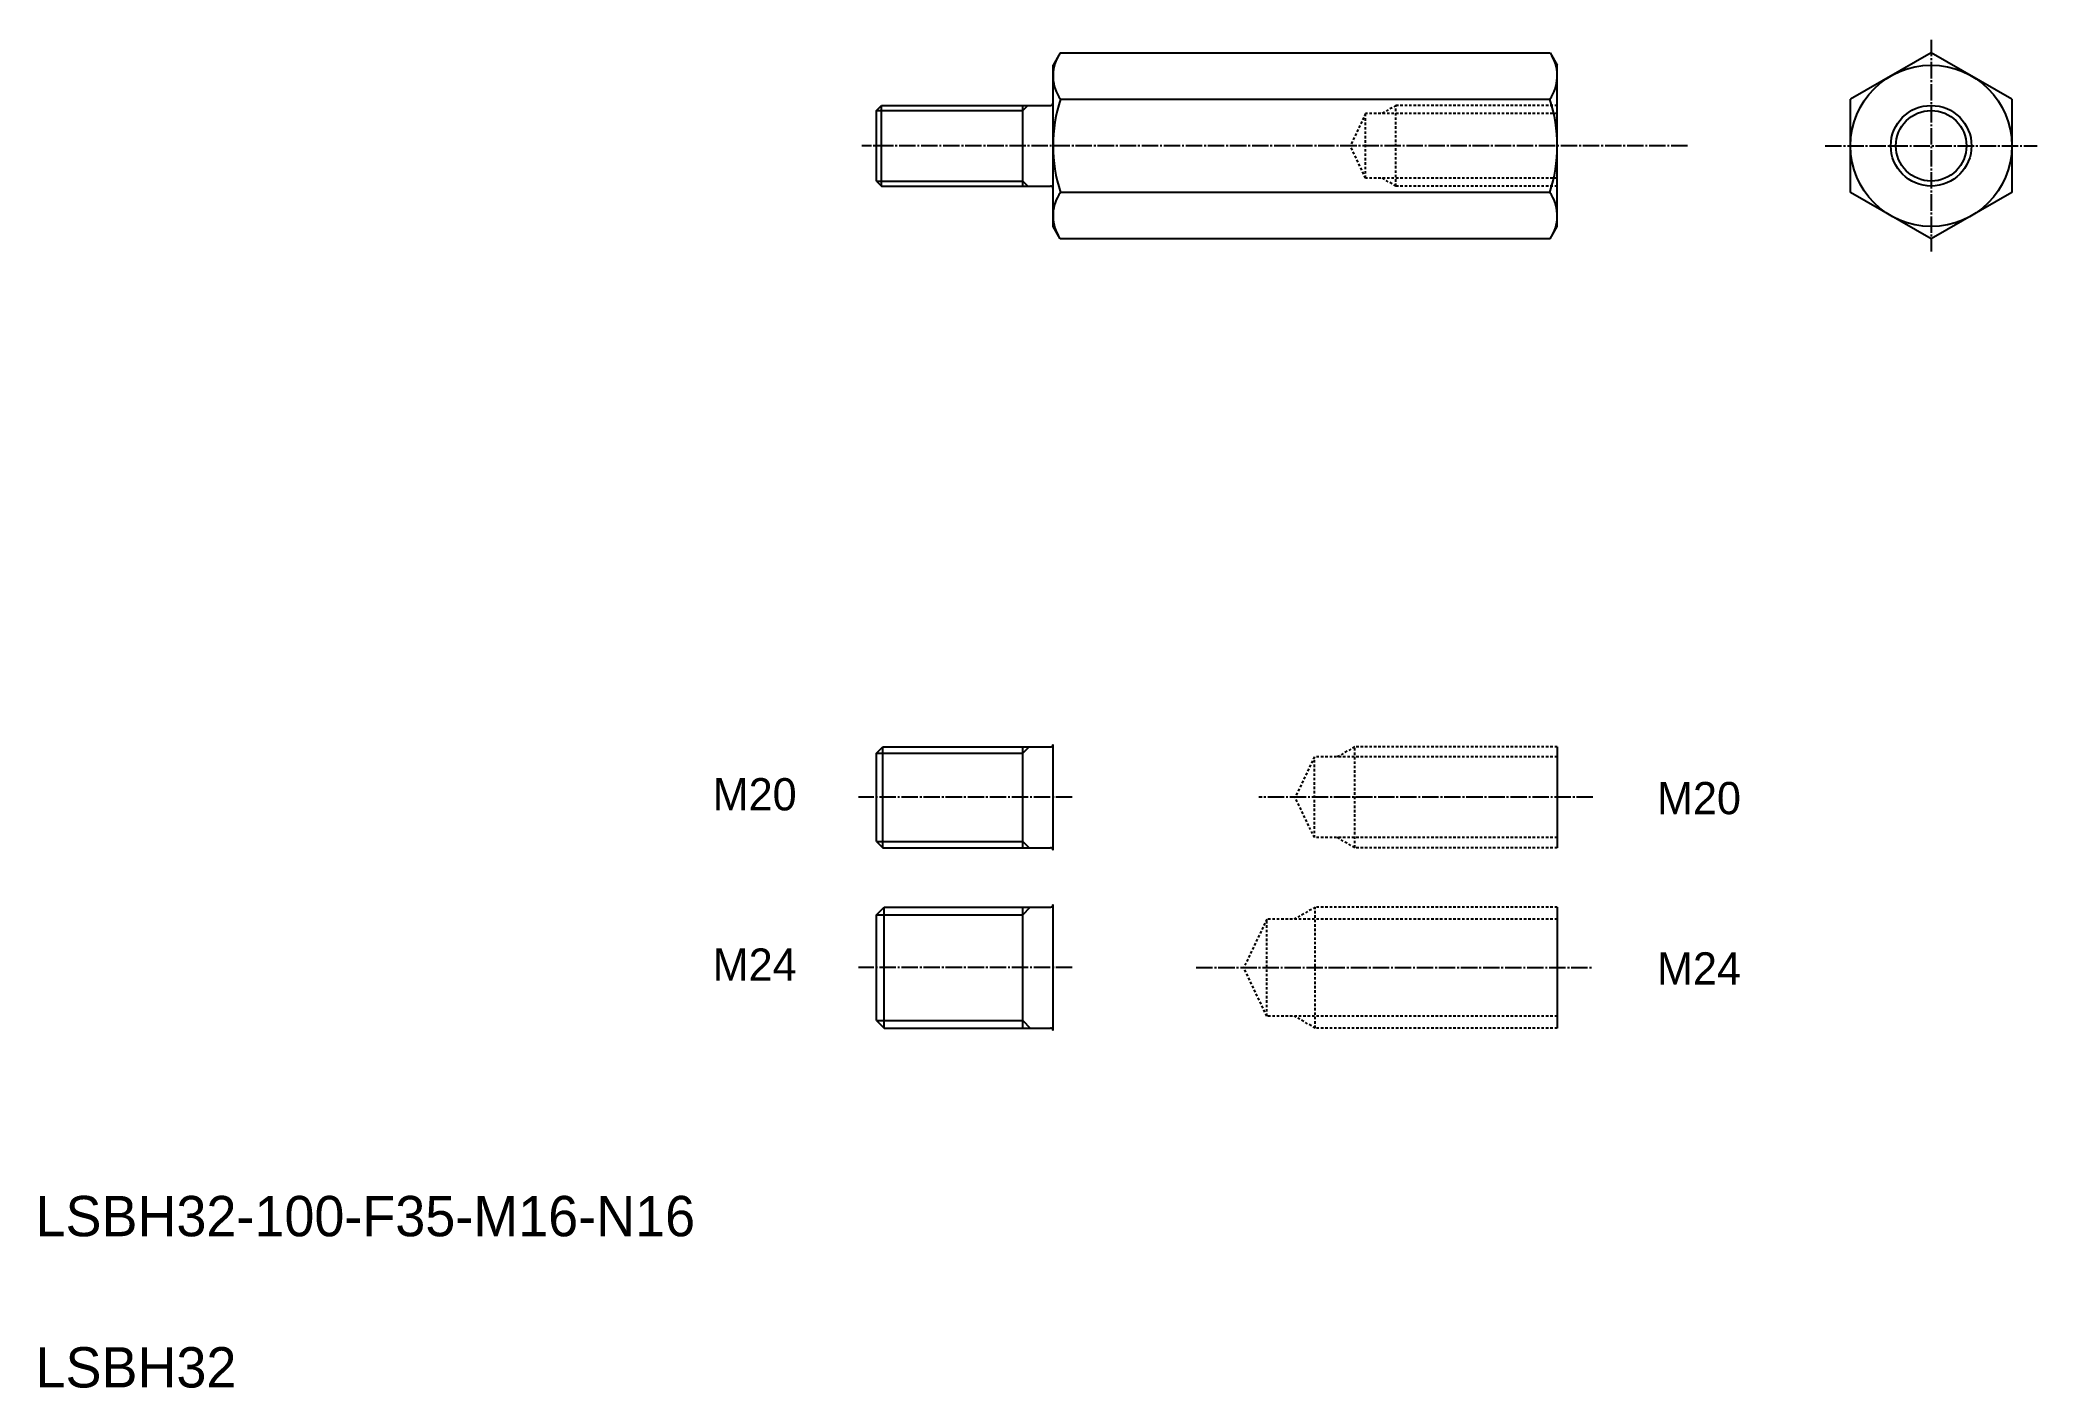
# Model space of a CAD drawing. Extents: x 21 to 417, y 20 to 287.
import ezdxf
from ezdxf.enums import TextEntityAlignment as Align

# ---------------------------------------------------------------- set-up
doc = ezdxf.new("R2010")
doc.units = 0
doc.header["$LTSCALE"] = 0.25
doc.linetypes.add('CENTER', pattern=[17.5, 13, -1.5, 1.5, -1.5])
doc.linetypes.add('DASHED', pattern=[3.5, 2, -1.5])
doc.layers.get('0').update_dxf_attribs({"linetype": 'CONTINUOUS'})
doc.layers.add('CENTER', color=1, linetype='CENTER')
doc.styles.get("Standard").update_dxf_attribs({"font": 'txt', "height": 6.4})

msp = doc.modelspace()

# ---------------------------------------------------------------- linework, layer by layer
at = {"linetype": 'CONTINUOUS'}
for p, q in [((223.22, 284.79), (221.79, 282.32)), ((221.79, 250.32), (221.79, 282.32)), ((223.22, 284.79), (320.36, 284.79)), ((320.36, 284.79), (321.79, 282.32)), ((321.79, 250.32), (321.79, 282.32)), ((395.95, 284.79), (379.95, 275.56)), ((411.95, 275.56), (395.95, 284.79)), ((186.79, 273.32), (187.79, 274.32)), ((186.79, 259.32), (186.79, 273.32)), ((187.79, 274.32), (221.29, 274.32)), ((187.79, 258.32), (187.79, 274.32)), ((215.79, 258.32), (215.79, 274.32)), ((223.26, 275.56), (320.32, 275.56)), ((379.95, 257.08), (379.95, 275.56)), ((411.95, 275.56), (411.95, 257.08)), ((186.79, 259.32), (187.79, 258.32)), ((187.79, 258.32), (221.29, 258.32)), ((320.32, 257.08), (223.26, 257.08)), ((395.95, 247.84), (379.95, 257.08)), ((411.95, 257.08), (395.95, 247.84)), ((223.22, 247.84), (221.79, 250.32)), ((320.36, 247.84), (321.79, 250.32)), ((320.36, 247.84), (223.22, 247.84)), ((186.79, 145.83), (188.04, 147.08)), ((188.04, 147.08), (221.29, 147.08)), ((188.04, 127.08), (188.04, 147.08)), ((215.79, 127.08), (215.79, 147.08)), ((221.79, 126.58), (221.79, 147.58)), ((186.79, 128.33), (186.79, 145.83)), ((186.79, 128.33), (188.04, 127.08)), ((188.04, 127.08), (221.29, 127.08)), ((186.79, 113.79), (188.29, 115.29)), ((188.29, 115.29), (221.29, 115.29)), ((188.29, 91.29), (188.29, 115.29)), ((215.79, 91.29), (215.79, 115.29)), ((221.79, 90.79), (221.79, 115.79)), ((186.79, 92.79), (186.79, 113.79)), ((186.79, 92.79), (188.29, 91.29)), ((188.29, 91.29), (221.29, 91.29))]:
    msp.add_line(p, q, dxfattribs=at)
for p, q in [((403.95, 280.18), (403.95, 280.18)), ((407.95, 277.87), (407.95, 277.87)), ((321.79, 147.08), (321.79, 127.08)), ((321.79, 115.29), (321.79, 91.29))]:
    msp.add_line(p, q)
at = {"color": 3, "linetype": 'CONTINUOUS'}
for p, q in [((186.79, 273.32), (215.79, 273.32)), ((215.79, 273.32), (216.79, 274.32)), ((186.79, 259.32), (215.79, 259.32)), ((215.79, 259.32), (216.79, 258.32)), ((215.79, 145.83), (217.04, 147.08)), ((186.79, 145.83), (215.79, 145.83)), ((186.79, 128.33), (215.79, 128.33)), ((215.79, 128.33), (217.04, 127.08)), ((215.79, 113.79), (217.29, 115.29)), ((186.79, 113.79), (215.79, 113.79)), ((186.79, 92.79), (215.79, 92.79)), ((215.79, 92.79), (217.29, 91.29))]:
    msp.add_line(p, q, dxfattribs=at)
at = {"color": 3, "linetype": 'DASHED'}
for p, q in [((289.79, 274.32), (287.02, 272.72)), ((321.79, 274.32), (289.79, 274.32)), ((289.79, 258.32), (289.79, 274.32)), ((283.79, 272.72), (280.74, 266.32)), ((321.79, 272.72), (283.79, 272.72)), ((283.79, 259.92), (283.79, 272.72)), ((283.79, 259.92), (280.74, 266.32)), ((321.79, 259.92), (283.79, 259.92)), ((289.79, 258.32), (287.02, 259.92)), ((321.79, 258.32), (289.79, 258.32)), ((281.63, 147.08), (278.16, 145.08)), ((321.79, 147.08), (281.63, 147.08)), ((281.63, 127.08), (281.63, 147.08)), ((273.63, 145.08), (269.82, 137.08)), ((321.79, 145.08), (273.63, 145.08)), ((273.63, 129.08), (273.63, 145.08)), ((273.63, 129.08), (269.82, 137.08)), ((321.79, 129.08), (273.63, 129.08)), ((281.63, 127.08), (278.16, 129.08)), ((321.79, 127.08), (281.63, 127.08)), ((273.79, 115.29), (269.63, 112.89)), ((321.79, 115.29), (273.79, 115.29)), ((273.79, 91.29), (273.79, 115.29)), ((264.19, 112.89), (259.62, 103.29)), ((321.79, 112.89), (264.19, 112.89)), ((264.19, 93.69), (264.19, 112.89)), ((264.19, 93.69), (259.62, 103.29)), ((321.79, 93.69), (264.19, 93.69)), ((273.79, 91.29), (269.63, 93.69)), ((321.79, 91.29), (273.79, 91.29))]:
    msp.add_line(p, q, dxfattribs=at)
at = {"linetype": 'CONTINUOUS'}
for radius in [16, 8]:
    msp.add_circle((395.95, 266.32), radius, dxfattribs=at)
at = {"color": 3, "linetype": 'CONTINUOUS'}
msp.add_circle((395.95, 266.32), 7, dxfattribs=at)
at = {"linetype": 'CONTINUOUS'}
for centre, radius, start, end in [((229.79, 280.18), 8, 150, 215.2644), ((313.79, 280.18), 8, 324.7356, 30), ((251.59, 266.32), 29.8, 161.9403, 198.0597), ((291.99, 266.32), 29.8, 341.9403, 18.0597), ((229.79, 252.46), 8, 144.7356, 210), ((313.79, 252.46), 8, 330, 35.2644)]:
    msp.add_arc(centre, radius, start, end, dxfattribs=at)
for centre, start, end in [((221.29, 274.82), 270, 0), ((221.29, 257.82), 0, 90), ((221.29, 147.58), 270, 0), ((221.29, 126.58), 0, 90), ((221.29, 115.79), 270, 0), ((221.29, 90.79), 0, 90)]:
    msp.add_arc(centre, 0.5, start, end)
at = {"layer": 'CENTER', "color": 1, "linetype": 'CENTER'}
for p, q in [((395.95, 287.32), (395.95, 245.32)), ((347.64, 266.32), (183.88, 266.32)), ((374.95, 266.32), (416.95, 266.32)), ((225.62, 137.08), (183.21, 137.08)), ((328.88, 137.08), (262.62, 137.08)), ((225.62, 103.29), (183.21, 103.29)), ((250.2, 103.29), (328.88, 103.29))]:
    msp.add_line(p, q, dxfattribs=at)

# ---------------------------------------------------------------- texts
for s, p in [('M20', (170.95, 137.68)), ('M20', (358.23, 136.92)), ('M24', (170.95, 103.89)), ('M24', (358.23, 103.13))]:
    msp.add_text(s, height=6.4).set_placement(p, align=Align.MIDDLE_RIGHT)
for s, p in [('LSBH32-100-F35-M16-N16', (20, 50)), ('LSBH32', (20, 20))]:
    msp.add_text(s, height=8).set_placement(p)

doc.saveas('drawing.dxf')
